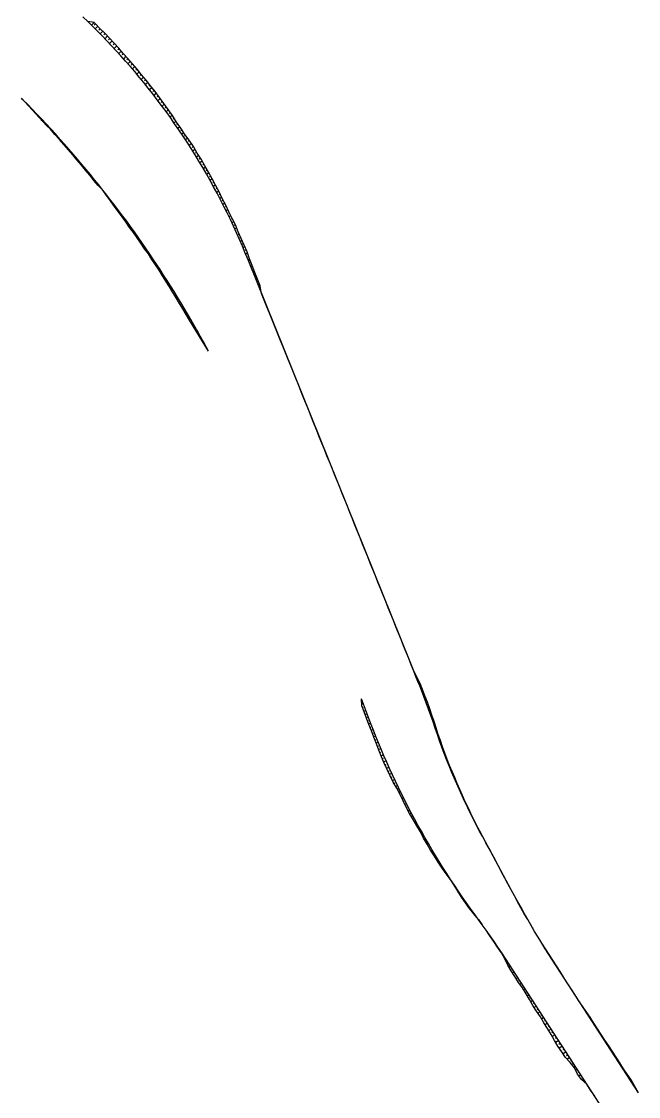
# Model space of a CAD drawing. Header units: metres. Extents: x 288738 to 324331, y 7399322 to 7465117.
# Drawn here: x 307304 to 307757, y 7434383 to 7435172 of the extents above; entities that cross this region are included whole.
import ezdxf

# ---------------------------------------------------------------- set-up
doc = ezdxf.new("R2010")
doc.units = ezdxf.units.M
doc.header["$LTSCALE"] = 10
for name, color, linetype in [('F-HZ-ATERRO-TALUDE', 110, 'Continuous'), ('F-HZ-PIANO-CORTE', 10, 'Continuous'), ('F-HZ-TALUDE', 2, 'Continuous')]:
    doc.layers.add(name, color=color, linetype=linetype)

msp = doc.modelspace()

# ---------------------------------------------------------------- linework, layer by layer
at = {"layer": 'F-HZ-ATERRO-TALUDE', "linetype": 'Continuous', "lineweight": -3}
for p, q in [((307641.38, 7434576.232), (307641.441, 7434576.266)), ((307642.562, 7434574.028), (307642.706, 7434574.109)), ((307643.745, 7434571.825), (307643.813, 7434571.864)), ((307644.928, 7434569.623), (307645.041, 7434569.688)), ((307646.111, 7434567.42), (307646.161, 7434567.45)), ((307647.294, 7434565.218), (307647.385, 7434565.271)), ((307648.478, 7434563.015), (307648.533, 7434563.047)), ((307649.662, 7434560.811), (307649.801, 7434560.894)), ((307650.845, 7434558.609), (307650.904, 7434558.645)), ((307652.027, 7434556.408), (307652.116, 7434556.462)), ((307657.941, 7434545.401), (307657.949, 7434545.406)), ((307659.124, 7434543.199), (307659.132, 7434543.204)), ((307660.307, 7434540.997), (307660.31, 7434540.999)), ((307661.49, 7434538.795), (307661.494, 7434538.797)), ((307626.239, 7434531.811), (307625.817, 7434531.549)), ((307627.651, 7434529.748), (307627.398, 7434529.59)), ((307629.078, 7434527.695), (307628.55, 7434527.364)), ((307630.508, 7434525.644), (307630.238, 7434525.474)), ((307631.952, 7434523.603), (307631.429, 7434523.273)), ((307633.398, 7434521.565), (307633.149, 7434521.406)), ((307636.591, 7434516.85), (307636.734, 7434516.941)), ((307638.137, 7434514.885), (307638.174, 7434514.909)), ((307643.705, 7434507.422), (307643.623, 7434507.369)), ((307645.168, 7434505.394), (307645.126, 7434505.367)), ((307646.618, 7434503.358), (307646.503, 7434503.284)), ((307648.063, 7434501.318), (307647.984, 7434501.267)), ((307649.495, 7434499.269), (307649.296, 7434499.14)), ((307650.923, 7434497.217), (307650.803, 7434497.139)), ((307652.339, 7434495.156), (307652.091, 7434494.996)), ((307653.75, 7434493.092), (307653.629, 7434493.014)), ((307655.148, 7434491.02), (307654.922, 7434490.874)), ((307656.541, 7434488.944), (307656.437, 7434488.877)), ((307657.922, 7434486.86), (307657.578, 7434486.638)), ((307659.297, 7434484.773), (307659.028, 7434484.598)), ((307660.663, 7434482.678), (307659.886, 7434482.176)), ((307662.024, 7434480.581), (307661.509, 7434480.248)), ((307663.384, 7434478.484), (307662.229, 7434477.737)), ((307664.743, 7434476.386), (307664.129, 7434475.988)), ((307666.103, 7434474.288), (307664.846, 7434473.475)), ((307667.462, 7434472.19), (307666.829, 7434471.78)), ((307668.822, 7434470.092), (307667.518, 7434469.248)), ((307670.182, 7434467.994), (307669.506, 7434467.557)), ((307671.541, 7434465.896), (307670.281, 7434465.08)), ((307672.901, 7434463.798), (307672.343, 7434463.437)), ((307674.26, 7434461.7), (307673.14, 7434460.975)), ((307675.62, 7434459.602), (307675.029, 7434459.22)), ((307676.979, 7434457.504), (307675.708, 7434456.682)), ((307678.339, 7434455.406), (307677.653, 7434454.962)), ((307679.699, 7434453.308), (307678.236, 7434452.362)), ((307681.058, 7434451.21), (307680.284, 7434450.709)), ((307682.418, 7434449.112), (307680.817, 7434448.076)), ((307683.777, 7434447.014), (307682.957, 7434446.484)), ((307685.137, 7434444.916), (307683.499, 7434443.857)), ((307686.496, 7434442.818), (307685.687, 7434442.294)), ((307687.856, 7434440.72), (307686.191, 7434439.643)), ((307689.215, 7434438.622), (307688.348, 7434438.061)), ((307690.575, 7434436.524), (307688.819, 7434435.388)), ((307691.935, 7434434.426), (307691.056, 7434433.857)), ((307693.294, 7434432.328), (307691.481, 7434431.155)), ((307694.654, 7434430.23), (307693.71, 7434429.619)), ((307696.013, 7434428.132), (307694.002, 7434426.831)), ((307697.373, 7434426.034), (307696.296, 7434425.337)), ((307698.732, 7434423.936), (307696.432, 7434422.448)), ((307700.092, 7434421.838), (307698.868, 7434421.046)), ((307701.452, 7434419.74), (307699.098, 7434418.218)), ((307702.811, 7434417.642), (307701.729, 7434416.942)), ((307704.171, 7434415.544), (307702.069, 7434414.185)), ((307705.53, 7434413.446), (307704.486, 7434412.771)), ((307706.89, 7434411.348), (307705.002, 7434410.127)), ((307708.249, 7434409.25), (307707.441, 7434408.727)), ((307709.609, 7434407.152), (307708.217, 7434406.252)), ((307710.968, 7434405.054), (307710.376, 7434404.671)), ((307712.328, 7434402.956), (307711.041, 7434402.123)), ((307713.688, 7434400.858), (307712.933, 7434400.37)), ((307715.047, 7434398.76), (307713.547, 7434397.789)), ((307716.407, 7434396.662), (307715.705, 7434396.208)), ((307719.486, 7434391.856), (307719.51, 7434391.872)), ((307720.757, 7434389.703), (307720.813, 7434389.74)), ((307722.028, 7434387.551), (307722.227, 7434387.68)), ((307723.475, 7434385.512), (307723.531, 7434385.548)), ((307724.923, 7434383.474), (307724.944, 7434383.488))]:
    msp.add_line(p, q, dxfattribs=at)
at = {"layer": 'F-HZ-PIANO-CORTE'}
for p, q in [((307357.804, 7435170.967), (307355.885, 7435168.965)), ((307358.794, 7435169.965), (307357.841, 7435168.971)), ((307360.525, 7435168.159), (307358.659, 7435166.213)), ((307362.268, 7435166.365), (307361.348, 7435165.406)), ((307364.094, 7435164.659), (307362.183, 7435162.665)), ((307365.904, 7435162.936), (307364.919, 7435161.909)), ((307367.587, 7435161.082), (307365.671, 7435159.083)), ((307369.274, 7435159.232), (307368.34, 7435158.257)), ((307370.987, 7435157.41), (307369.123, 7435155.466)), ((307372.698, 7435155.587), (307371.769, 7435154.617)), ((307374.398, 7435153.753), (307372.539, 7435151.815)), ((307376.089, 7435151.911), (307375.163, 7435150.946)), ((307377.711, 7435149.999), (307375.919, 7435148.131)), ((307379.337, 7435148.09), (307378.468, 7435147.185)), ((307380.997, 7435146.218), (307379.263, 7435144.413)), ((307382.655, 7435144.345), (307381.79, 7435143.445)), ((307384.288, 7435142.447), (307382.569, 7435140.663)), ((307385.922, 7435140.55), (307385.068, 7435139.664)), ((307387.565, 7435138.664), (307385.838, 7435136.879)), ((307389.208, 7435136.778), (307388.336, 7435135.879)), ((307390.781, 7435134.823), (307389.07, 7435133.064)), ((307392.351, 7435132.864), (307391.513, 7435132.006)), ((307393.934, 7435130.923), (307392.263, 7435129.217)), ((307395.52, 7435128.984), (307394.685, 7435128.134)), ((307397.108, 7435127.049), (307395.419, 7435125.339)), ((307398.696, 7435125.115), (307397.84, 7435124.252)), ((307400.288, 7435123.187), (307398.536, 7435121.429)), ((307401.883, 7435121.263), (307400.982, 7435120.363)), ((307403.412, 7435119.274), (307401.615, 7435117.49)), ((307404.882, 7435117.229), (307404.01, 7435116.369)), ((307406.362, 7435115.196), (307404.654, 7435113.52)), ((307407.856, 7435113.179), (307407.007, 7435112.35)), ((307409.346, 7435111.159), (307407.655, 7435109.52)), ((307410.818, 7435109.125), (307409.977, 7435108.315)), ((307412.289, 7435107.09), (307410.616, 7435105.491)), ((307413.745, 7435105.046), (307412.911, 7435104.254)), ((307415.202, 7435103.001), (307413.535, 7435101.432)), ((307319.152, 7435098.87), (307319.462, 7435099.193)), ((307320.926, 7435097.108), (307321.483, 7435097.689)), ((307322.721, 7435095.369), (307322.955, 7435095.613)), ((307416.474, 7435100.788), (307415.725, 7435100.088)), ((307417.718, 7435098.553), (307416.413, 7435097.343)), ((307419.127, 7435096.475), (307418.481, 7435095.881)), ((307324.556, 7435093.671), (307324.889, 7435094.018)), ((307326.306, 7435091.892), (307326.443, 7435092.036)), ((307327.902, 7435089.968), (307328.26, 7435090.34)), ((307329.536, 7435088.077), (307329.736, 7435088.286)), ((307420.613, 7435094.47), (307419.25, 7435093.226)), ((307422.045, 7435092.416), (307421.349, 7435091.787)), ((307423.42, 7435090.315), (307422.047, 7435089.081)), ((307424.828, 7435088.244), (307424.13, 7435087.622)), ((307331.237, 7435086.245), (307331.613, 7435086.635)), ((307332.932, 7435084.407), (307333.108, 7435084.59)), ((307334.615, 7435082.559), (307334.948, 7435082.902)), ((307336.271, 7435080.686), (307336.438, 7435080.859)), ((307337.88, 7435078.773), (307338.253, 7435079.156)), ((307426.309, 7435086.241), (307424.803, 7435084.91)), ((307427.776, 7435084.225), (307426.973, 7435083.521)), ((307429.152, 7435082.133), (307427.518, 7435080.711)), ((307430.528, 7435080.041), (307429.697, 7435079.323)), ((307339.49, 7435076.861), (307339.693, 7435077.069)), ((307341.101, 7435074.948), (307341.534, 7435075.39)), ((307342.71, 7435073.036), (307342.938, 7435073.267)), ((307344.319, 7435071.122), (307344.793, 7435071.601)), ((307431.778, 7435077.845), (307430.191, 7435076.486)), ((307433.02, 7435075.644), (307432.268, 7435075.005)), ((307434.363, 7435073.533), (307432.823, 7435072.235)), ((307435.736, 7435071.448), (307434.931, 7435070.774)), ((307345.939, 7435069.218), (307346.177, 7435069.457)), ((307347.573, 7435067.326), (307348.033, 7435067.786)), ((307349.176, 7435065.408), (307349.41, 7435065.64)), ((307350.745, 7435063.462), (307351.245, 7435063.955)), ((307437.028, 7435069.298), (307435.413, 7435067.958)), ((307438.262, 7435067.102), (307437.477, 7435066.456)), ((307439.493, 7435064.906), (307437.961, 7435063.656)), ((307352.341, 7435061.538), (307352.593, 7435061.784)), ((307353.961, 7435059.634), (307354.439, 7435060.098)), ((307355.538, 7435057.694), (307355.781, 7435057.929)), ((307357.083, 7435055.729), (307357.603, 7435056.227)), ((307440.72, 7435062.712), (307439.968, 7435062.103)), ((307441.948, 7435060.519), (307440.466, 7435059.329)), ((307443.178, 7435058.333), (307442.438, 7435057.743)), ((307444.406, 7435056.145), (307442.929, 7435054.977)), ((307358.658, 7435053.788), (307358.917, 7435054.034)), ((307360.249, 7435051.859), (307360.748, 7435052.329)), ((307362, 7435050.08), (307362.155, 7435050.225)), ((307363.814, 7435048.36), (307363.869, 7435048.411)), ((307445.608, 7435053.942), (307444.873, 7435053.366)), ((307446.81, 7435051.739), (307445.347, 7435050.601)), ((307447.981, 7435049.517), (307447.258, 7435048.959)), ((307365.299, 7435046.361), (307365.352, 7435046.41)), ((307366.696, 7435044.288), (307366.938, 7435044.508)), ((307368.196, 7435042.289), (307368.334, 7435042.412)), ((307369.714, 7435040.302), (307370.003, 7435040.56)), ((307449.149, 7435047.294), (307447.719, 7435046.2)), ((307450.276, 7435045.044), (307449.582, 7435044.516)), ((307451.389, 7435042.784), (307450.049, 7435041.775)), ((307452.524, 7435040.545), (307451.86, 7435040.05)), ((307371.13, 7435038.242), (307371.324, 7435038.414)), ((307372.536, 7435036.175), (307373.031, 7435036.609)), ((307373.978, 7435034.133), (307374.257, 7435034.376)), ((307375.425, 7435032.094), (307376.042, 7435032.627)), ((307453.676, 7435038.321), (307452.335, 7435037.329)), ((307454.809, 7435036.086), (307454.136, 7435035.592)), ((307455.915, 7435033.834), (307454.577, 7435032.859)), ((307457.007, 7435031.573), (307456.346, 7435031.096)), ((307376.949, 7435030.112), (307377.245, 7435030.366)), ((307378.465, 7435028.125), (307379.039, 7435028.611)), ((307379.944, 7435026.109), (307380.235, 7435026.353)), ((307381.41, 7435024.084), (307382.007, 7435024.581)), ((307458.056, 7435029.286), (307456.775, 7435028.368)), ((307459.112, 7435027.005), (307458.487, 7435026.561)), ((307460.237, 7435024.778), (307458.928, 7435023.856)), ((307382.829, 7435022.026), (307383.154, 7435022.294)), ((307384.275, 7435019.987), (307384.947, 7435020.536)), ((307385.78, 7435017.991), (307386.095, 7435018.246)), ((307387.257, 7435015.974), (307387.868, 7435016.464)), ((307461.361, 7435022.549), (307460.677, 7435022.072)), ((307462.344, 7435020.228), (307461.037, 7435019.323)), ((307463.317, 7435017.9), (307462.698, 7435017.475)), ((307388.691, 7435013.926), (307389.004, 7435014.175)), ((307390.116, 7435011.873), (307390.76, 7435012.379)), ((307391.534, 7435009.813), (307391.865, 7435010.072)), ((307392.937, 7435007.745), (307393.625, 7435008.276)), ((307464.345, 7435015.615), (307463.102, 7435014.769)), ((307465.387, 7435013.341), (307464.753, 7435012.913)), ((307466.406, 7435011.055), (307465.121, 7435010.195)), ((307467.412, 7435008.762), (307466.763, 7435008.331)), ((307394.331, 7435005.669), (307394.69, 7435005.944)), ((307395.763, 7435003.62), (307396.466, 7435004.154)), ((307397.217, 7435001.586), (307397.548, 7435001.835)), ((307398.598, 7434999.503), (307399.282, 7435000.012)), ((307468.407, 7435006.464), (307467.095, 7435005.601)), ((307469.388, 7435004.16), (307468.726, 7435003.728)), ((307470.328, 7435001.831), (307469.024, 7435000.988)), ((307399.956, 7434997.404), (307400.318, 7434997.671)), ((307401.33, 7434995.316), (307402.069, 7434995.856)), ((307402.708, 7434993.229), (307403.082, 7434993.501)), ((307471.187, 7434999.454), (307470.578, 7434999.064)), ((307472.06, 7434997.088), (307470.911, 7434996.358)), ((307472.996, 7434994.764), (307472.421, 7434994.402)), ((307473.93, 7434992.438), (307472.78, 7434991.72)), ((307404.099, 7434991.152), (307404.833, 7434991.679)), ((307405.489, 7434989.074), (307405.848, 7434989.33)), ((307406.767, 7434986.925), (307407.568, 7434987.489)), ((307408.056, 7434984.784), (307408.491, 7434985.087)), ((307474.824, 7434990.088), (307474.269, 7434989.745)), ((307475.718, 7434987.738), (307474.649, 7434987.083)), ((307476.589, 7434985.375), (307476.086, 7434985.069)), ((307409.427, 7434982.693), (307410.277, 7434983.28)), ((307410.788, 7434980.596), (307411.206, 7434980.883)), ((307412.112, 7434978.476), (307412.962, 7434979.051)), ((307413.415, 7434976.343), (307413.855, 7434976.638)), ((307477.457, 7434983.011), (307476.518, 7434982.445)), ((307478.38, 7434980.68), (307477.916, 7434980.403)), ((307479.316, 7434978.357), (307478.387, 7434977.808)), ((307414.675, 7434974.183), (307415.618, 7434974.81)), ((307415.957, 7434972.038), (307416.447, 7434972.36)), ((307417.275, 7434969.913), (307418.249, 7434970.547)), ((307418.601, 7434967.794), (307419.078, 7434968.101)), ((307419.936, 7434965.68), (307420.855, 7434966.267)), ((307421.24, 7434963.547), (307421.693, 7434963.834)), ((307422.524, 7434961.402), (307423.433, 7434961.971)), ((307423.818, 7434959.263), (307424.264, 7434959.54)), ((307425.117, 7434957.127), (307425.984, 7434957.659)), ((307426.408, 7434954.986), (307426.828, 7434955.241)), ((307427.696, 7434952.843), (307428.508, 7434953.332)), ((307428.986, 7434950.702), (307429.371, 7434950.931)), ((307430.277, 7434948.561), (307431.004, 7434948.989)), ((307597.049, 7434685.772), (307596.211, 7434685.454)), ((307597.084, 7434685.686), (307596.665, 7434685.526)), ((307598.012, 7434683.364), (307597.176, 7434683.047)), ((307598.934, 7434681.041), (307598.519, 7434680.883)), ((307599.824, 7434678.705), (307599.014, 7434678.397)), ((307600.715, 7434676.369), (307600.318, 7434676.218)), ((307601.615, 7434674.037), (307600.807, 7434673.73)), ((307602.505, 7434671.7), (307602.098, 7434671.546)), ((307603.341, 7434669.344), (307602.555, 7434669.045)), ((307554.826, 7434667.916), (307555.547, 7434668.19)), ((307555.742, 7434665.59), (307557.156, 7434666.127)), ((307556.652, 7434663.262), (307557.348, 7434663.526)), ((307557.561, 7434660.933), (307558.931, 7434661.453)), ((307604.18, 7434666.99), (307603.797, 7434666.844)), ((307605.033, 7434664.641), (307604.256, 7434664.343)), ((307605.878, 7434662.289), (307605.485, 7434662.138)), ((307558.418, 7434658.584), (307559.119, 7434658.85)), ((307559.262, 7434656.231), (307560.709, 7434656.781)), ((307560.187, 7434653.909), (307560.899, 7434654.18)), ((307606.686, 7434659.924), (307605.91, 7434659.625)), ((307607.479, 7434657.553), (307607.102, 7434657.407)), ((307608.206, 7434655.157), (307607.527, 7434654.894)), ((307561.132, 7434651.594), (307562.518, 7434652.122)), ((307562.042, 7434649.266), (307562.741, 7434649.533)), ((307562.943, 7434646.934), (307564.364, 7434647.478)), ((307608.934, 7434652.762), (307608.632, 7434652.644)), ((307609.664, 7434650.367), (307609.138, 7434650.161)), ((307610.428, 7434647.985), (307610.19, 7434647.891)), ((307611.288, 7434645.64), (307610.782, 7434645.438)), ((307563.819, 7434644.593), (307564.562, 7434644.878)), ((307564.689, 7434642.249), (307566.249, 7434642.85)), ((307565.557, 7434639.904), (307566.382, 7434640.224)), ((307566.425, 7434637.56), (307568.171, 7434638.239)), ((307612.139, 7434643.291), (307611.879, 7434643.187)), ((307612.969, 7434640.934), (307612.472, 7434640.733)), ((307613.786, 7434638.57), (307613.559, 7434638.478)), ((307567.344, 7434635.235), (307568.246, 7434635.588)), ((307568.282, 7434632.918), (307570.131, 7434633.645)), ((307569.259, 7434630.617), (307570.193, 7434630.986)), ((307614.577, 7434636.196), (307614.21, 7434636.045)), ((307615.417, 7434633.84), (307615.256, 7434633.773)), ((307616.334, 7434631.516), (307615.994, 7434631.374)), ((307570.255, 7434628.324), (307572.128, 7434629.07)), ((307571.293, 7434626.05), (307572.217, 7434626.421)), ((307572.354, 7434623.786), (307574.16, 7434624.517)), ((307573.418, 7434621.524), (307574.304, 7434621.885)), ((307617.262, 7434629.197), (307617.083, 7434629.121)), ((307618.206, 7434626.885), (307617.826, 7434626.722)), ((307619.157, 7434624.575), (307618.958, 7434624.489)), ((307620.113, 7434622.267), (307619.705, 7434622.088)), ((307574.484, 7434619.263), (307576.229, 7434619.981)), ((307575.552, 7434617.002), (307576.415, 7434617.361)), ((307576.621, 7434614.742), (307578.336, 7434615.461)), ((307621.08, 7434619.964), (307620.871, 7434619.872)), ((307622.055, 7434617.665), (307621.63, 7434617.474)), ((307623.012, 7434615.357), (307622.812, 7434615.266)), ((307577.789, 7434612.535), (307578.594, 7434612.876)), ((307579.075, 7434610.391), (307580.467, 7434610.987)), ((307580.31, 7434608.219), (307580.928, 7434608.486)), ((307581.456, 7434605.997), (307582.642, 7434606.516)), ((307623.959, 7434613.044), (307623.602, 7434612.879)), ((307624.969, 7434610.759), (307624.788, 7434610.675)), ((307626.002, 7434608.485), (307625.62, 7434608.304)), ((307627.001, 7434606.194), (307626.825, 7434606.11)), ((307582.583, 7434603.766), (307583.164, 7434604.023)), ((307583.665, 7434601.512), (307584.861, 7434602.047)), ((307584.754, 7434599.262), (307585.368, 7434599.54)), ((307627.99, 7434603.898), (307627.684, 7434603.75)), ((307628.951, 7434601.588), (307628.844, 7434601.535)), ((307629.909, 7434599.274), (307629.794, 7434599.217)), ((307585.87, 7434597.025), (307587.117, 7434597.596)), ((307586.991, 7434594.79), (307587.623, 7434595.083)), ((307588.146, 7434592.573), (307589.409, 7434593.165)), ((307589.308, 7434590.359), (307589.936, 7434590.657)), ((307631.04, 7434597.046), (307630.955, 7434597.004)), ((307632.183, 7434594.824), (307631.95, 7434594.706)), ((307633.303, 7434592.591), (307633.177, 7434592.526)), ((307634.42, 7434590.356), (307634.152, 7434590.217)), ((307590.573, 7434588.203), (307591.734, 7434588.76)), ((307591.838, 7434586.047), (307592.371, 7434586.305)), ((307593.13, 7434583.907), (307594.092, 7434584.378)), ((307594.423, 7434581.767), (307594.852, 7434581.98)), ((307635.501, 7434588.102), (307635.388, 7434588.043)), ((307636.581, 7434585.847), (307636.4, 7434585.751)), ((307637.656, 7434583.588), (307637.6, 7434583.558)), ((307595.744, 7434579.645), (307596.486, 7434580.017)), ((307597.069, 7434577.524), (307597.381, 7434577.683)), ((307598.2, 7434575.297), (307598.921, 7434575.667)), ((307599.287, 7434573.046), (307599.719, 7434573.27)), ((307600.487, 7434570.854), (307601.395, 7434571.33)), ((307601.726, 7434568.683), (307602.185, 7434568.926)), ((307602.984, 7434566.522), (307603.905, 7434567.015)), ((307604.25, 7434564.367), (307604.71, 7434564.616)), ((307605.558, 7434562.237), (307606.448, 7434562.723)), ((307606.895, 7434560.124), (307607.313, 7434560.355)), ((307608.21, 7434557.998), (307609.026, 7434558.453)), ((307609.506, 7434555.861), (307609.918, 7434556.092)), ((307610.859, 7434553.76), (307611.639, 7434554.203)), ((307612.28, 7434551.702), (307612.619, 7434551.897)), ((307613.699, 7434549.644), (307614.283, 7434549.983)), ((307615.118, 7434547.586), (307615.369, 7434547.733)), ((307616.566, 7434545.549), (307616.963, 7434545.783)), ((307618.079, 7434543.559), (307618.196, 7434543.629)), ((307619.559, 7434541.545), (307619.672, 7434541.613)), ((307620.939, 7434539.46), (307620.994, 7434539.494)), ((307669.587, 7434524.131), (307669.477, 7434524.06)), ((307670.879, 7434521.996), (307670.785, 7434521.935)), ((307672.073, 7434519.797), (307671.917, 7434519.696)), ((307673.232, 7434517.574), (307673.189, 7434517.547)), ((307674.464, 7434515.398), (307674.388, 7434515.349)), ((307675.722, 7434513.239), (307675.678, 7434513.21)), ((307676.99, 7434511.085), (307676.89, 7434511.02)), ((307678.26, 7434508.932), (307678.205, 7434508.897)), ((307679.505, 7434506.763), (307679.423, 7434506.709)), ((307680.741, 7434504.586), (307680.72, 7434504.573)), ((307682.054, 7434502.46), (307681.987, 7434502.417)), ((307683.397, 7434500.353), (307683.338, 7434500.315)), ((307684.673, 7434498.202), (307684.581, 7434498.143)), ((307685.923, 7434496.034), (307685.906, 7434496.023)), ((307687.237, 7434493.907), (307687.207, 7434493.888)), ((307688.576, 7434491.796), (307688.553, 7434491.781)), ((307689.924, 7434489.691), (307689.863, 7434489.651)), ((307691.275, 7434487.588), (307691.238, 7434487.564)), ((307692.632, 7434485.488), (307692.549, 7434485.434)), ((307693.991, 7434483.39), (307693.947, 7434483.361)), ((307695.352, 7434481.293), (307695.261, 7434481.233)), ((307696.714, 7434479.196), (307696.667, 7434479.166)), ((307698.084, 7434477.105), (307697.982, 7434477.039)), ((307699.458, 7434475.016), (307699.4, 7434474.979)), ((307700.785, 7434472.897), (307700.703, 7434472.844)), ((307702.094, 7434470.766), (307702.079, 7434470.756)), ((307708.916, 7434460.292), (307708.866, 7434460.26)), ((307710.291, 7434458.204), (307710.259, 7434458.183)), ((307711.632, 7434456.094), (307711.587, 7434456.065)), ((307712.96, 7434453.976), (307712.954, 7434453.972)), ((307714.327, 7434451.882), (307714.308, 7434451.87)), ((307715.709, 7434449.799), (307715.689, 7434449.786)), ((307717.119, 7434447.733), (307717.029, 7434447.675)), ((307718.539, 7434445.675), (307718.464, 7434445.626)), ((307719.936, 7434443.601), (307719.75, 7434443.481)), ((307721.325, 7434441.522), (307721.218, 7434441.452)), ((307722.696, 7434439.431), (307722.471, 7434439.286)), ((307724.06, 7434437.336), (307723.946, 7434437.262)), ((307725.422, 7434435.24), (307725.192, 7434435.091)), ((307726.784, 7434433.143), (307726.668, 7434433.068)), ((307728.176, 7434431.066), (307727.913, 7434430.896)), ((307729.58, 7434428.997), (307729.427, 7434428.898)), ((307730.953, 7434426.908), (307730.634, 7434426.702)), ((307732.315, 7434424.811), (307732.155, 7434424.708)), ((307733.681, 7434422.718), (307733.355, 7434422.507)), ((307735.049, 7434420.625), (307734.883, 7434420.517)), ((307736.406, 7434418.525), (307736.076, 7434418.312)), ((307737.757, 7434416.422), (307737.597, 7434416.318)), ((307739.122, 7434414.328), (307738.797, 7434414.117)), ((307740.493, 7434412.237), (307740.325, 7434412.128)), ((307741.829, 7434410.124), (307741.518, 7434409.923)), ((307743.152, 7434408.002), (307743.016, 7434407.914)), ((307744.513, 7434405.905), (307744.239, 7434405.728)), ((307745.888, 7434403.817), (307745.744, 7434403.724)), ((307747.286, 7434401.744), (307746.961, 7434401.533)), ((307748.693, 7434399.676), (307748.507, 7434399.556)), ((307750.082, 7434397.597), (307749.682, 7434397.338)), ((307751.463, 7434395.513), (307751.253, 7434395.377)), ((307752.794, 7434393.397), (307752.403, 7434393.144)), ((307754.105, 7434391.267), (307753.934, 7434391.157)), ((307755.35, 7434389.095), (307755.124, 7434388.949)), ((307756.568, 7434386.906), (307756.526, 7434386.879))]:
    msp.add_line(p, q, dxfattribs=at)
at = {"layer": 'F-HZ-TALUDE', "linetype": 'Continuous', "lineweight": -3}
msp.add_line((307639.769, 7434512.81), (307636.524, 7434516.935), dxfattribs=at)
for points in [[(307663.839, 7434534.422), (307642.976, 7434573.256), (307640.694, 7434577.51), (307638.443, 7434581.78), (307636.235, 7434586.071), (307634.069, 7434590.383), (307631.945, 7434594.715), (307629.864, 7434599.067), (307627.826, 7434603.438), (307625.831, 7434607.828), (307623.879, 7434612.237), (307621.97, 7434616.664), (307620.105, 7434621.108), (307618.279, 7434625.58), (307616.492, 7434630.083), (307614.744, 7434634.616), (307613.035, 7434639.181), (307611.367, 7434643.777), (307609.738, 7434648.404), (307608.148, 7434653.061), (307606.564, 7434657.736), (307604.945, 7434662.414), (307603.275, 7434667.089), (307601.554, 7434671.762), (307599.782, 7434676.432), (307597.961, 7434681.089), (307596.211, 7434685.454), (307470.725, 7434996.818), (307468.702, 7435001.777), (307466.625, 7435006.72), (307464.492, 7435011.647), (307462.305, 7435016.557), (307460.063, 7435021.448), (307457.766, 7435026.321), (307455.415, 7435031.175), (307453.009, 7435036.008), (307450.55, 7435040.821), (307448.036, 7435045.612), (307445.468, 7435050.381), (307442.846, 7435055.127), (307440.171, 7435059.85), (307437.443, 7435064.548), (307434.661, 7435069.221), (307431.827, 7435073.868), (307428.939, 7435078.489), (307426, 7435083.083), (307423.008, 7435087.649), (307419.964, 7435092.186), (307416.868, 7435096.695), (307413.721, 7435101.173), (307410.532, 7435105.608), (307407.315, 7435109.982), (307404.072, 7435114.294), (307400.805, 7435118.543), (307397.516, 7435122.728), (307394.207, 7435126.848), (307390.881, 7435130.903), (307387.539, 7435134.892), (307384.183, 7435138.815), (307380.815, 7435142.672), (307377.437, 7435146.462), (307374.05, 7435150.187), (307370.644, 7435153.859), (307367.203, 7435157.495), (307363.728, 7435161.095), (307360.219, 7435164.66), (307356.675, 7435168.188), (307355.885, 7435168.965), (307353.097, 7435171.681), (307349.485, 7435175.138)], [(307479.609, 7434977.63), (307477.626, 7434982.552), (307475.78, 7434987.575), (307473.875, 7434992.582), (307471.874, 7434997.549), (307470.036, 7435002.641), (307467.93, 7435007.582), (307465.769, 7435012.507), (307463.529, 7435017.395), (307461.434, 7435022.405), (307459.011, 7435027.206), (307456.747, 7435032.139), (307454.359, 7435037.003), (307451.868, 7435041.81), (307449.461, 7435046.7), (307446.931, 7435051.518), (307444.324, 7435056.296), (307441.653, 7435061.043), (307438.986, 7435065.812), (307436.302, 7435070.589), (307433.312, 7435075.128), (307430.604, 7435079.926), (307427.602, 7435084.49), (307424.369, 7435088.865), (307421.363, 7435093.458), (307418.112, 7435097.845), (307415.388, 7435102.74), (307412.205, 7435107.207), (307409.008, 7435111.625), (307405.783, 7435115.977), (307402.63, 7435120.36), (307399.235, 7435124.458), (307395.878, 7435128.546), (307392.551, 7435132.614), (307389.284, 7435136.691), (307385.891, 7435140.585), (307382.546, 7435144.472), (307379.174, 7435148.273), (307375.908, 7435152.124), (307372.503, 7435155.797), (307369.074, 7435159.446), (307365.704, 7435163.156), (307362.049, 7435166.569), (307358.586, 7435170.182), (307357.804, 7435170.967)], [(307431.004, 7434948.989), (307428.633, 7434953.116), (307426.238, 7434957.23), (307423.817, 7434961.329), (307421.371, 7434965.416), (307418.9, 7434969.488), (307416.404, 7434973.547), (307413.883, 7434977.593), (307411.337, 7434981.624), (307408.766, 7434985.642), (307406.169, 7434989.646), (307403.547, 7434993.636), (307400.901, 7434997.612), (307398.229, 7435001.574), (307395.531, 7435005.522), (307392.809, 7435009.455), (307390.061, 7435013.375), (307387.289, 7435017.28), (307384.491, 7435021.171), (307381.667, 7435025.048), (307378.819, 7435028.91), (307375.944, 7435032.758), (307373.045, 7435036.591), (307370.12, 7435040.409), (307367.17, 7435044.213), (307364.194, 7435048.002), (307361.193, 7435051.776), (307358.162, 7435055.541), (307355.096, 7435059.302), (307351.995, 7435063.059), (307348.859, 7435066.81), (307345.69, 7435070.555), (307342.486, 7435074.293), (307339.25, 7435078.022), (307335.981, 7435081.742), (307332.68, 7435085.451), (307329.347, 7435089.149), (307325.983, 7435092.836), (307322.588, 7435096.509), (307319.166, 7435100.165), (307315.722, 7435103.798), (307312.257, 7435107.408), (307308.77, 7435110.996), (307305.261, 7435114.56), (307304.48, 7435115.347), (307304.48, 7435115.347)], [(307441.637, 7434929.711), (307427.824, 7434952.63), (307425.376, 7434956.702), (307422.907, 7434960.761), (307420.467, 7434964.84), (307417.929, 7434968.859), (307415.423, 7434972.899), (307413.024, 7434977.014), (307410.503, 7434981.053), (307407.892, 7434985.033), (307405.452, 7434989.136), (307402.798, 7434993.093), (307400.17, 7434997.073), (307397.575, 7435001.084), (307394.803, 7435004.965), (307392.139, 7435008.934), (307389.428, 7435012.873), (307386.683, 7435016.793), (307383.805, 7435020.61), (307381.082, 7435024.56), (307378.246, 7435028.424), (307375.326, 7435032.224), (307372.549, 7435036.156), (307369.83, 7435040.15), (307366.908, 7435043.975), (307364.193, 7435048.001), (307360.7, 7435051.312), (307357.631, 7435055.033), (307354.629, 7435058.849), (307351.479, 7435062.551), (307348.408, 7435066.36), (307345.205, 7435070.067), (307342.037, 7435073.836), (307338.854, 7435077.616), (307335.66, 7435081.411), (307332.32, 7435085.079), (307328.936, 7435088.722), (307325.736, 7435092.578), (307322.743, 7435095.349)], [(307596.219, 7434685.457), (307596.107, 7434685.733), (307594.237, 7434690.371), (307592.366, 7434695.009), (307590.495, 7434699.647), (307588.622, 7434704.284), (307586.753, 7434708.923), (307584.885, 7434713.562), (307583.014, 7434718.2), (307581.145, 7434722.838), (307579.275, 7434727.477), (307577.408, 7434732.117), (307575.521, 7434736.793), (307573.64, 7434741.47), (307571.757, 7434746.146), (307569.875, 7434750.822), (307567.988, 7434755.497), (307566.105, 7434760.172), (307564.22, 7434764.847), (307562.337, 7434769.522), (307560.449, 7434774.195), (307558.566, 7434778.87), (307556.698, 7434783.512), (307554.826, 7434788.148), (307552.957, 7434792.786), (307551.088, 7434797.423), (307549.22, 7434802.061), (307547.351, 7434806.699), (307545.483, 7434811.337), (307543.616, 7434815.975), (307541.746, 7434820.612), (307539.877, 7434825.25), (307538.009, 7434829.888), (307536.14, 7434834.525), (307534.271, 7434839.163), (307532.4, 7434843.799), (307530.532, 7434848.437), (307528.664, 7434853.075), (307526.795, 7434857.713), (307524.926, 7434862.35), (307523.056, 7434866.989), (307521.182, 7434871.64), (307519.303, 7434876.304), (307517.417, 7434880.98), (307515.527, 7434885.671), (307513.63, 7434890.374), (307511.728, 7434895.091), (307509.822, 7434899.823), (307507.91, 7434904.568), (307505.991, 7434909.329), (307504.067, 7434914.106), (307502.135, 7434918.899), (307500.198, 7434923.708), (307498.253, 7434928.521), (307496.312, 7434933.343), (307494.37, 7434938.171), (307492.423, 7434943.004), (307490.471, 7434947.845), (307488.516, 7434952.693), (307486.56, 7434957.552), (307484.599, 7434962.419), (307482.632, 7434967.296), (307480.664, 7434972.186), (307480.265, 7434973.176)], [(307441.637, 7434929.711), (307440.235, 7434932.347), (307437.965, 7434936.528), (307435.669, 7434940.695), (307433.349, 7434944.849), (307432.877, 7434945.686), (307431.004, 7434948.989)], [(307441.637, 7434929.711), (307440.227, 7434932.343), (307437.956, 7434936.523), (307435.662, 7434940.691), (307433.341, 7434944.844), (307432.869, 7434945.682)], [(307638.502, 7434581.812), (307636.426, 7434586.173), (307634.34, 7434590.524), (307632.178, 7434594.833), (307629.973, 7434599.121), (307628.125, 7434603.584), (307626.218, 7434608.012), (307624.224, 7434612.397), (307622.397, 7434616.857), (307620.517, 7434621.29), (307618.67, 7434625.748), (307616.841, 7434630.23), (307615.06, 7434634.747), (307613.517, 7434639.377), (307611.894, 7434643.988), (307610.206, 7434648.589), (307608.769, 7434653.303), (307607.333, 7434658.033), (307605.732, 7434662.715), (307604.038, 7434667.38), (307602.373, 7434672.072), (307600.575, 7434676.733), (307598.795, 7434681.405), (307597.049, 7434685.772)], [(307633.709, 7434521.126), (307630.777, 7434525.259), (307627.872, 7434529.426), (307624.995, 7434533.628), (307622.146, 7434537.865), (307619.325, 7434542.138), (307616.533, 7434546.446), (307613.77, 7434550.79), (307611.037, 7434555.169), (307608.339, 7434559.574), (307605.678, 7434564.004), (307603.054, 7434568.458), (307600.467, 7434572.937), (307597.918, 7434577.439), (307595.406, 7434581.964), (307592.932, 7434586.512), (307590.495, 7434591.084), (307588.098, 7434595.678), (307585.738, 7434600.294), (307583.418, 7434604.932), (307581.141, 7434609.581), (307578.91, 7434614.238), (307576.724, 7434618.901), (307574.585, 7434623.569), (307572.491, 7434628.241), (307570.443, 7434632.916), (307568.441, 7434637.593), (307566.485, 7434642.272), (307564.574, 7434646.951), (307562.709, 7434651.631), (307560.888, 7434656.31), (307559.107, 7434660.988), (307553.959, 7434674.546)], [(307555.649, 7434670.052), (307555.543, 7434670.331), (307553.961, 7434674.503)], [(307622.039, 7434537.8), (307619.211, 7434542.069), (307616.085, 7434546.182), (307613.155, 7434550.434), (307610.21, 7434554.701), (307607.528, 7434559.125), (307604.756, 7434563.504), (307602.134, 7434567.97), (307599.565, 7434572.468), (307597.314, 7434577.132), (307594.558, 7434581.543), (307591.867, 7434585.996), (307589.233, 7434590.486), (307586.834, 7434595.093), (307584.515, 7434599.741), (307582.267, 7434604.424), (307579.886, 7434609.041), (307577.2, 7434613.517), (307574.992, 7434618.185), (307572.797, 7434622.843), (307570.616, 7434627.491), (307568.58, 7434632.181), (307566.669, 7434636.903), (307564.906, 7434641.663), (307563.147, 7434646.405), (307561.331, 7434651.106), (307559.432, 7434655.757), (307557.742, 7434660.469), (307555.924, 7434665.127), (307554.201, 7434669.503)], [(307652.255, 7434556.196), (307650.002, 7434560.531), (307647.645, 7434564.782), (307645.37, 7434569.061), (307643.127, 7434573.341), (307640.805, 7434577.571)], [(307661.494, 7434538.797), (307659.157, 7434543.159), (307656.836, 7434547.513)], [(307633.216, 7434520.812), (307630.235, 7434524.917), (307627.353, 7434529.102), (307624.647, 7434533.414)], [(307757.291, 7434385.607), (307694.28, 7434482.745), (307691.574, 7434486.949), (307688.899, 7434491.174), (307686.253, 7434495.417), (307683.638, 7434499.68), (307681.053, 7434503.963), (307678.498, 7434508.266), (307675.974, 7434512.587), (307673.48, 7434516.929), (307671.017, 7434521.289), (307668.589, 7434525.66), (307666.198, 7434530.039), (307663.839, 7434534.422)], [(307736.568, 7434365.549), (307662.404, 7434479.996), (307659.682, 7434484.189), (307656.93, 7434488.364), (307654.143, 7434492.517), (307651.321, 7434496.646), (307648.463, 7434500.752), (307645.57, 7434504.837), (307642.635, 7434508.906), (307639.657, 7434512.963), (307636.67, 7434517.028), (307633.709, 7434521.126)], [(307702.459, 7434470.171), (307699.842, 7434474.433), (307697.094, 7434478.61), (307694.371, 7434482.804), (307691.653, 7434487), (307688.949, 7434491.206), (307686.272, 7434495.43), (307683.771, 7434499.766), (307681.083, 7434503.983), (307678.611, 7434508.338), (307676.067, 7434512.648), (307673.546, 7434516.972), (307671.225, 7434521.424), (307668.641, 7434525.693)], [(307715.41, 7434395.185), (307712.497, 7434399.256), (307710.221, 7434403.739), (307707.088, 7434407.667), (307703.827, 7434411.512), (307701.079, 7434415.69), (307697.982, 7434419.642), (307695.559, 7434424.029), (307693.124, 7434428.409), (307690.556, 7434432.702), (307687.84, 7434436.901), (307685.262, 7434441.188), (307682.507, 7434445.36), (307679.865, 7434449.606), (307677.318, 7434453.914), (307674.801, 7434458.241), (307672.205, 7434462.516), (307669.197, 7434466.525), (307666.573, 7434470.782), (307663.874, 7434474.992), (307661.303, 7434479.283), (307659.088, 7434483.806), (307656.728, 7434488.233), (307653.904, 7434492.362), (307651.068, 7434496.482), (307648.294, 7434500.643), (307645.486, 7434504.783), (307642.553, 7434508.854)], [(307757.291, 7434385.607), (307754.471, 7434390.672), (307751.849, 7434394.931), (307749.086, 7434399.099), (307746.272, 7434403.234), (307743.522, 7434407.409), (307740.876, 7434411.652), (307738.135, 7434415.834), (307735.432, 7434420.041), (307732.695, 7434424.226), (307729.972, 7434428.419), (307727.164, 7434432.557), (307724.441, 7434436.751), (307721.712, 7434440.941), (307718.936, 7434445.1), (307716.095, 7434449.217), (307713.331, 7434453.384), (307710.675, 7434457.62), (307707.926, 7434461.797)], [(307725.263, 7434382.996), (307722.025, 7434387.555), (307719.481, 7434391.864)]]:
    msp.add_lwpolyline(points, dxfattribs=at)
at = {"layer": 'F-HZ-TALUDE'}
for points in [[(307357.804, 7435170.967), (307353.097, 7435171.681)], [(307322.743, 7435095.349), (307304.488, 7435115.338)], [(307480.249, 7434973.188), (307479.609, 7434977.63)], [(307597.049, 7434685.772), (307591.935, 7434696.077)], [(307554.201, 7434669.503), (307553.959, 7434674.546)], [(307640.805, 7434577.571), (307638.502, 7434581.812)], [(307656.836, 7434547.513), (307652.255, 7434556.196)], [(307624.647, 7434533.414), (307622.039, 7434537.8)], [(307668.641, 7434525.693), (307661.494, 7434538.797)], [(307636.524, 7434516.935), (307633.216, 7434520.812)], [(307639.769, 7434512.81), (307642.553, 7434508.854)], [(307719.481, 7434391.864), (307715.41, 7434395.185)]]:
    msp.add_lwpolyline(points, dxfattribs=at)

doc.saveas('drawing.dxf')
